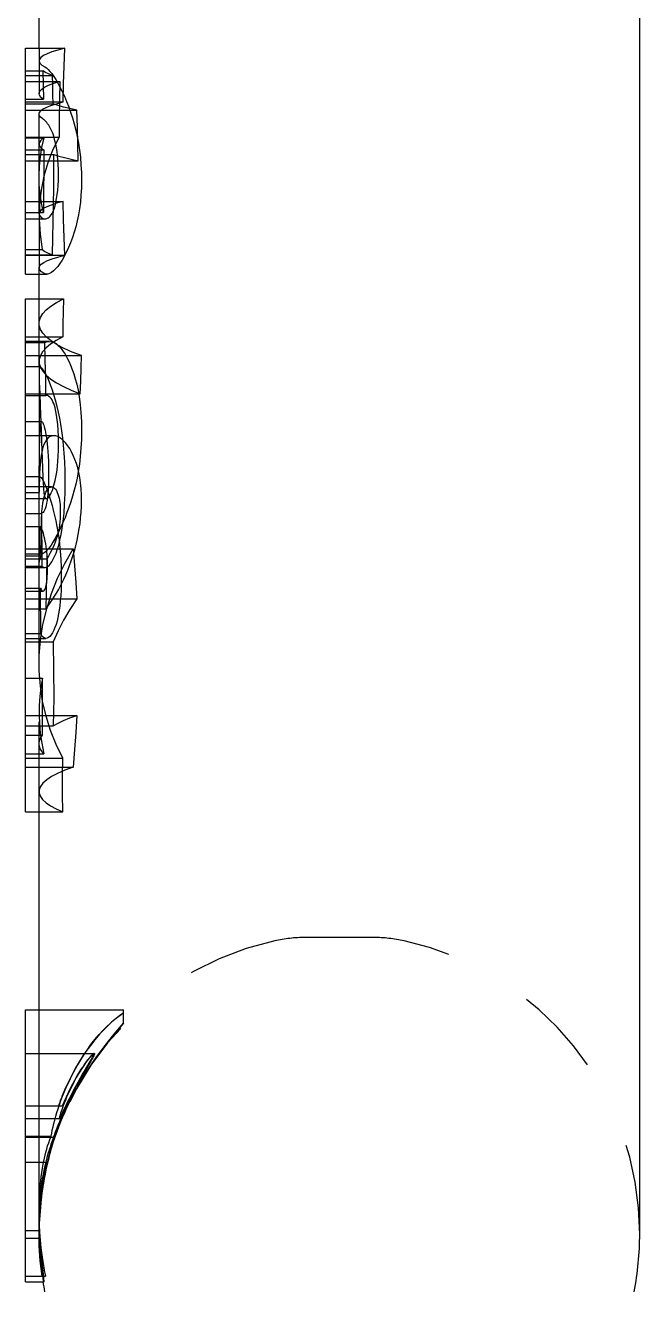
# Model space of a CAD drawing. Extents: x 0 to 288, y 0 to 192.
# Drawn here: x 108.151 to 108.834, y 114.011 to 115.421 of the extents above; entities that cross this region are included whole.
import ezdxf

# ---------------------------------------------------------------- set-up
doc = ezdxf.new("R2010")
doc.units = 0
doc.header["$MEASUREMENT"] = 0
doc.linetypes.add('HIDDEN', pattern=[0.2, 0.1, -0.1])
doc.layers.get('0').update_dxf_attribs({"linetype": 'CONTINUOUS'})
doc.layers.add('DEFAULT_2', color=8, linetype='HIDDEN')

msp = doc.modelspace()

# ---------------------------------------------------------------- linework, layer by layer
at = {"color": 7, "linetype": 'Continuous'}
for p, q in [((108.8342, 114.0755), (108.8342, 116.2355)), ((108.1658, 115.3952), (108.1658, 115.7702)), ((108.1506, 115.3952), (108.1945, 115.3952)), ((108.1506, 115.1437), (108.1506, 115.3952)), ((108.1506, 115.3355), (108.1926, 115.3355)), ((108.1658, 115.2246), (108.1658, 115.322)), ((108.1506, 115.2246), (108.1926, 115.2246)), ((108.1506, 115.1649), (108.1945, 115.1649)), ((108.1658, 115.0405), (108.1658, 115.1509)), ((108.1506, 115.1437), (108.1658, 115.1437)), ((108.1506, 114.5455), (108.1506, 115.1164)), ((108.1506, 115.1164), (108.1658, 115.1164)), ((108.1658, 115.069), (108.1506, 115.069)), ((108.1506, 115.0677), (108.1658, 115.0677)), ((108.1674, 115.0405), (108.1506, 115.0405)), ((108.1506, 114.8175), (108.1725, 114.8175)), ((108.1658, 114.7101), (108.1658, 114.8175)), ((108.1506, 114.605), (108.1923, 114.605)), ((108.1506, 114.5455), (108.1923, 114.5455)), ((108.1658, 114.0983), (108.1658, 114.5455)), ((108.1506, 114.3249), (108.1658, 114.3249)), ((108.1506, 114.0223), (108.1506, 114.3249)), ((108.1506, 114.1844), (108.1658, 114.1844)), ((108.1693, 114.0436), (108.1688, 114.0477)), ((108.1506, 114.0223), (108.1712, 114.0223))]:
    msp.add_line(p, q, dxfattribs=at)
for points in [[(108.1926, 115.3355), (108.1931, 115.3555), (108.1937, 115.3754), (108.1945, 115.3952)], [(108.1658, 115.322), (108.166, 115.323), (108.1673, 115.3252), (108.1698, 115.3273), (108.1737, 115.3294), (108.1788, 115.3315), (108.1851, 115.3335), (108.1926, 115.3355)], [(108.1945, 115.1649), (108.1937, 115.1847), (108.1931, 115.2046), (108.1926, 115.2246)], [(108.1658, 115.1509), (108.1663, 115.1527), (108.168, 115.1548), (108.171, 115.1569), (108.1751, 115.1589), (108.1804, 115.1609), (108.1869, 115.1629), (108.1945, 115.1649)], [(108.1698, 115.0385), (108.1687, 115.0397), (108.1678, 115.0403), (108.1674, 115.0405)], [(108.1859, 114.9967), (108.1841, 115.0034), (108.1824, 115.0094), (108.1807, 115.0147), (108.1791, 115.0194), (108.1774, 115.0237), (108.1758, 115.0275), (108.1742, 115.0309), (108.1727, 115.0339), (108.1712, 115.0364), (108.1698, 115.0385)], [(108.1949, 114.9128), (108.1948, 114.9244), (108.1944, 114.935), (108.1939, 114.9446), (108.1931, 114.9535), (108.1922, 114.9618), (108.1912, 114.9696), (108.1901, 114.9768), (108.1888, 114.9837), (108.1874, 114.9903), (108.1859, 114.9967)], [(108.1861, 114.837), (108.1877, 114.8421), (108.1891, 114.8478), (108.1904, 114.854), (108.1916, 114.861), (108.1927, 114.8689), (108.1936, 114.8778), (108.1943, 114.888), (108.1947, 114.8996), (108.1949, 114.9128)], [(108.1782, 114.8209), (108.1799, 114.8236), (108.1816, 114.8265), (108.1832, 114.8297), (108.1847, 114.8332), (108.1861, 114.837)], [(108.1725, 114.8175), (108.1736, 114.8176), (108.1748, 114.818), (108.176, 114.8187), (108.1771, 114.8197), (108.1782, 114.8209)], [(108.1923, 114.605), (108.1849, 114.6203), (108.1787, 114.636), (108.1736, 114.652), (108.1698, 114.6685), (108.1673, 114.6852), (108.166, 114.7022), (108.1658, 114.7101)], [(108.1923, 114.5455), (108.1921, 114.5653), (108.1921, 114.5852), (108.1923, 114.605)], [(108.1688, 114.0477), (108.1683, 114.0532), (108.1677, 114.0589), (108.1672, 114.0647), (108.1668, 114.0706), (108.1664, 114.0768), (108.1661, 114.0833), (108.1659, 114.0901), (108.1658, 114.0973), (108.1658, 114.0983)], [(108.1712, 114.0223), (108.1713, 114.0224), (108.1714, 114.023), (108.1714, 114.0239), (108.1713, 114.0252), (108.1712, 114.0268), (108.171, 114.0287), (108.1708, 114.0308), (108.1693, 114.0436)]]:
    msp.add_lwpolyline(points, dxfattribs=at)
for start, end in [(348.9303, 0), (189.1652, 191.0697)]:
    msp.add_arc((108.5, 114.0755), 0.3342, start, end, dxfattribs=at)
at = {"layer": 'DEFAULT_2', "color": 8, "linetype": 'HIDDEN'}
for p, q in [((108.1658, 115.3952), (108.1658, 115.3447)), ((108.1506, 115.37), (108.1702, 115.37)), ((108.1506, 115.365), (108.1807, 115.365)), ((108.1702, 115.37), (108.1706, 115.3384)), ((108.1506, 115.3584), (108.1888, 115.3584)), ((108.1506, 115.3384), (108.1706, 115.3384)), ((108.1506, 115.3333), (108.1815, 115.3333)), ((108.1506, 115.3264), (108.208, 115.3264)), ((108.1506, 115.2964), (108.1881, 115.2964)), ((108.1506, 115.2956), (108.1715, 115.2956)), ((108.1506, 115.2821), (108.171, 115.2821)), ((108.1506, 115.277), (108.1823, 115.277)), ((108.1822, 115.24), (108.1823, 115.277)), ((108.1506, 115.2701), (108.2094, 115.2701)), ((108.1816, 115.2028), (108.1822, 115.24)), ((108.1658, 115.2111), (108.1658, 115.2246)), ((108.1708, 115.2125), (108.1686, 115.2227)), ((108.1506, 115.2125), (108.1708, 115.2125)), ((108.1658, 115.2078), (108.1658, 115.1509)), ((108.1506, 115.2054), (108.1722, 115.2054)), ((108.1807, 115.1655), (108.1816, 115.2028)), ((108.1506, 115.1712), (108.1693, 115.1712)), ((108.1506, 115.1655), (108.1807, 115.1655)), ((108.1658, 115.1437), (108.1744, 115.1437)), ((108.1658, 115.1164), (108.1929, 115.1164)), ((108.1506, 115.0739), (108.1922, 115.0739)), ((108.1772, 115.069), (108.1658, 115.069)), ((108.1658, 115.0677), (108.1724, 115.0677)), ((108.1506, 115.0532), (108.2129, 115.0532)), ((108.1658, 115.0405), (108.1658, 114.9086)), ((108.1659, 115.0346), (108.1658, 115.0334)), ((108.1506, 115.0107), (108.2116, 115.0107)), ((108.1506, 115.0089), (108.1735, 115.0089)), ((108.1666, 115.011), (108.1672, 114.9972)), ((108.1672, 114.9972), (108.1682, 114.9695)), ((108.1688, 114.9796), (108.1506, 114.9796)), ((108.1822, 114.964), (108.1506, 114.964)), ((108.1672, 114.9181), (108.1506, 114.9181)), ((108.1659, 114.8982), (108.1661, 114.9236)), ((108.1798, 114.9072), (108.1506, 114.9072)), ((108.1506, 114.9008), (108.166, 114.9008)), ((108.1659, 114.8838), (108.1659, 114.8982)), ((108.1506, 114.8942), (108.1742, 114.8942)), ((108.1658, 114.8175), (108.1659, 114.8838)), ((108.1506, 114.8776), (108.1685, 114.8776)), ((108.1659, 114.8589), (108.1659, 114.8682)), ((108.1672, 114.8627), (108.1506, 114.8627)), ((108.1659, 114.8479), (108.1659, 114.8301)), ((108.168, 114.8302), (108.168, 114.8427)), ((108.1506, 114.8381), (108.2038, 114.8381)), ((108.1506, 114.8327), (108.1696, 114.8327)), ((108.1506, 114.8302), (108.168, 114.8302)), ((108.1506, 114.827), (108.1743, 114.827)), ((108.1506, 114.8188), (108.1691, 114.8188)), ((108.1506, 114.8182), (108.1659, 114.8182)), ((108.1659, 114.8182), (108.1658, 114.8192)), ((108.1506, 114.7943), (108.1676, 114.7943)), ((108.1506, 114.791), (108.1703, 114.791)), ((108.1506, 114.7823), (108.2077, 114.7823)), ((108.1506, 114.7714), (108.1734, 114.7714)), ((108.1506, 114.7439), (108.1679, 114.7439)), ((108.1506, 114.7384), (108.1734, 114.7384)), ((108.1506, 114.7346), (108.1816, 114.7346)), ((108.1658, 114.5455), (108.1658, 114.7101)), ((108.1506, 114.6941), (108.1695, 114.6941)), ((108.1506, 114.6528), (108.2078, 114.6528)), ((108.1506, 114.641), (108.1817, 114.641)), ((108.1506, 114.6306), (108.1695, 114.6306)), ((108.1506, 114.61), (108.1712, 114.61)), ((108.1506, 114.5952), (108.2038, 114.5952)), ((108.5381, 114.4055), (108.4619, 114.4055)), ((108.1658, 114.3249), (108.2598, 114.3249)), ((108.2598, 114.3101), (108.2598, 114.3249)), ((108.2514, 114.3002), (108.2598, 114.3101)), ((108.2598, 114.3103), (108.2522, 114.3014)), ((108.1506, 114.2765), (108.2272, 114.2765)), ((108.2164, 114.2569), (108.2228, 114.2677)), ((108.2237, 114.2685), (108.2174, 114.2579)), ((108.1506, 114.2182), (108.192, 114.2182)), ((108.1506, 114.204), (108.1884, 114.204)), ((108.1506, 114.1834), (108.1829, 114.1834)), ((108.1658, 114.1844), (108.1793, 114.1844)), ((108.1829, 114.1834), (108.1805, 114.1748)), ((108.1506, 114.1555), (108.1738, 114.1555)), ((108.1722, 114.1446), (108.1734, 114.1509)), ((108.1713, 114.1391), (108.1722, 114.1446)), ((108.1658, 114.0983), (108.1658, 114.0983)), ((108.1658, 114.0973), (108.1658, 114.0938)), ((108.1506, 114.0795), (108.1659, 114.0795)), ((108.1658, 114.0866), (108.1659, 114.0826)), ((108.1659, 114.0795), (108.1658, 114.0851)), ((108.1506, 114.0708), (108.166, 114.0708)), ((108.1506, 114.0286), (108.1729, 114.0286))]:
    msp.add_line(p, q, dxfattribs=at)
for points in [[(108.1945, 115.3952), (108.1868, 115.3933), (108.1802, 115.3913), (108.1749, 115.3892), (108.1708, 115.3871), (108.1679, 115.385), (108.1662, 115.3829), (108.1658, 115.3812)], [(108.1658, 115.3812), (108.1659, 115.3808), (108.1668, 115.3787), (108.1689, 115.3765), (108.1723, 115.3744)], [(108.1807, 115.365), (108.1765, 115.3666), (108.173, 115.3683), (108.1702, 115.37)], [(108.1723, 115.3744), (108.1741, 115.3733), (108.176, 115.3716), (108.178, 115.3695), (108.18, 115.367), (108.1822, 115.3639), (108.1844, 115.3604), (108.1867, 115.3565), (108.1891, 115.3521), (108.1915, 115.3472), (108.194, 115.3419), (108.1965, 115.336)], [(108.1815, 115.3333), (108.1813, 115.3439), (108.181, 115.3544), (108.1807, 115.365)], [(108.1658, 115.3447), (108.1659, 115.3452), (108.1667, 115.3474), (108.1688, 115.3497), (108.172, 115.3519), (108.1764, 115.3541), (108.1821, 115.3563), (108.1888, 115.3584)], [(108.1888, 115.3584), (108.1884, 115.3378), (108.1882, 115.3171), (108.1881, 115.2964)], [(108.1706, 115.3384), (108.1678, 115.3406), (108.1662, 115.3429), (108.1658, 115.3447)], [(108.208, 115.3264), (108.2002, 115.3281), (108.1932, 115.3298), (108.187, 115.3316), (108.1815, 115.3333)], [(108.1965, 115.336), (108.1988, 115.3302), (108.201, 115.3241), (108.2031, 115.3177), (108.205, 115.3111), (108.2068, 115.3041), (108.2084, 115.2969), (108.2097, 115.2896), (108.2109, 115.2819), (108.2118, 115.2739), (108.2125, 115.2655), (108.2129, 115.2568), (108.213, 115.248)], [(108.1699, 115.3166), (108.1673, 115.3187), (108.166, 115.3209), (108.1658, 115.322)], [(108.2094, 115.2701), (108.2091, 115.2888), (108.2087, 115.3076), (108.208, 115.3264)], [(108.1826, 115.296), (108.1818, 115.2985), (108.181, 115.3008), (108.1801, 115.3031), (108.1791, 115.3053), (108.1779, 115.3075), (108.1766, 115.3096), (108.1754, 115.3113), (108.1743, 115.3126), (108.1733, 115.3137), (108.1724, 115.3147), (108.1715, 115.3154), (108.1707, 115.3161), (108.1699, 115.3166)], [(108.1881, 115.2964), (108.1813, 115.2824), (108.1757, 115.2678), (108.1713, 115.2528), (108.1681, 115.2373), (108.1663, 115.2213), (108.1658, 115.2079)], [(108.1658, 115.253), (108.1662, 115.2639), (108.1673, 115.2743), (108.169, 115.2849), (108.1715, 115.2956)], [(108.1715, 115.2956), (108.169, 115.2938), (108.1673, 115.2921), (108.1662, 115.2905), (108.1658, 115.2887)], [(108.1875, 115.2544), (108.1874, 115.2604), (108.1872, 115.266), (108.1868, 115.2711), (108.1864, 115.2759), (108.1858, 115.2804), (108.1851, 115.2845), (108.1844, 115.2885), (108.1835, 115.2923), (108.1826, 115.296)], [(108.1658, 115.2887), (108.1661, 115.2871), (108.1671, 115.2854), (108.1687, 115.2837), (108.171, 115.2821)], [(108.171, 115.2821), (108.171, 115.2589), (108.1709, 115.2357), (108.1708, 115.2125)], [(108.1823, 115.277), (108.1879, 115.2753), (108.1943, 115.2735), (108.2015, 115.2718), (108.2094, 115.2701)], [(108.1686, 115.2227), (108.1671, 115.233), (108.1661, 115.2433), (108.1658, 115.253)], [(108.1826, 115.2163), (108.1837, 115.22), (108.1846, 115.2239), (108.1854, 115.228), (108.1861, 115.2324), (108.1867, 115.2372), (108.1871, 115.2424), (108.1874, 115.2481), (108.1875, 115.2544)], [(108.213, 115.248), (108.2129, 115.2398), (108.2125, 115.2318), (108.2118, 115.2241), (108.2109, 115.2167), (108.2097, 115.2097), (108.2084, 115.2031), (108.2068, 115.1966), (108.205, 115.1904), (108.2031, 115.1845), (108.201, 115.1788), (108.1987, 115.1735), (108.1964, 115.1686)], [(108.1926, 115.2246), (108.1854, 115.2227), (108.1793, 115.2207), (108.1743, 115.2188), (108.1704, 115.2168), (108.1677, 115.2147), (108.1662, 115.2127), (108.1658, 115.2111)], [(108.1658, 115.2111), (108.1659, 115.2106), (108.1667, 115.2086), (108.1687, 115.2066)], [(108.1658, 115.2079), (108.1659, 115.2049), (108.1669, 115.1882), (108.1693, 115.1712)], [(108.1687, 115.2066), (108.1695, 115.2061), (108.1704, 115.2057), (108.1713, 115.2054), (108.1722, 115.2054)], [(108.1722, 115.2054), (108.1723, 115.2054), (108.1734, 115.2055), (108.1746, 115.2058), (108.1758, 115.2064), (108.1771, 115.2073), (108.1783, 115.2084), (108.1794, 115.2098), (108.1804, 115.2113), (108.1813, 115.2128), (108.182, 115.2145), (108.1826, 115.2163)], [(108.1693, 115.1712), (108.1722, 115.1692), (108.176, 115.1673), (108.1807, 115.1655)], [(108.1964, 115.1686), (108.1939, 115.1636), (108.1914, 115.1593), (108.189, 115.1556), (108.1866, 115.1524), (108.1843, 115.1496), (108.182, 115.1474), (108.1797, 115.1456), (108.1776, 115.1444), (108.1756, 115.1438), (108.1744, 115.1437)], [(108.1718, 115.1444), (108.1686, 115.1464), (108.1666, 115.1485), (108.1659, 115.1506), (108.1658, 115.1509)], [(108.1744, 115.1437), (108.1736, 115.1438), (108.1718, 115.1444)], [(108.1658, 115.0891), (108.166, 115.0912), (108.1673, 115.0956), (108.1699, 115.0999), (108.1738, 115.1041), (108.1789, 115.1083), (108.1853, 115.1124), (108.1929, 115.1164)], [(108.1929, 115.1164), (108.1926, 115.1023), (108.1924, 115.0881), (108.1922, 115.0739)], [(108.2129, 115.0532), (108.2027, 115.0571), (108.1936, 115.0611), (108.1858, 115.0652), (108.1793, 115.0695), (108.174, 115.0737), (108.17, 115.0781), (108.1674, 115.0824), (108.166, 115.0868), (108.1658, 115.0891)], [(108.1922, 115.0739), (108.1848, 115.07), (108.1786, 115.0659), (108.1736, 115.0617), (108.1698, 115.0575), (108.1673, 115.0532), (108.166, 115.0488), (108.1658, 115.0466)], [(108.1724, 115.0677), (108.1749, 115.0687), (108.1772, 115.069)], [(108.1735, 115.0089), (108.1732, 115.0285), (108.1728, 115.0481), (108.1724, 115.0677)], [(108.1772, 115.069), (108.18, 115.0686), (108.1825, 115.0678), (108.1848, 115.0665), (108.1869, 115.0649), (108.1888, 115.0631), (108.1906, 115.0609)], [(108.1906, 115.0609), (108.1927, 115.0579), (108.1948, 115.0546), (108.1969, 115.0509), (108.1989, 115.0469), (108.2009, 115.0425), (108.2027, 115.0378), (108.2045, 115.0328), (108.2061, 115.0274)], [(108.2116, 115.0107), (108.2122, 115.0249), (108.2126, 115.0391), (108.2129, 115.0532)], [(108.1658, 115.0466), (108.166, 115.0445), (108.1673, 115.0401), (108.1699, 115.0357), (108.1737, 115.0314), (108.1789, 115.0271), (108.1852, 115.0228), (108.1929, 115.0187), (108.2017, 115.0146), (108.2116, 115.0107)], [(108.1666, 115.04), (108.1663, 115.0392), (108.1661, 115.038), (108.1659, 115.0364), (108.1659, 115.0346)], [(108.1674, 115.0405), (108.1671, 115.0404), (108.1666, 115.04)], [(108.1659, 115.0326), (108.1659, 115.0301), (108.166, 115.0271), (108.1661, 115.0235), (108.1666, 115.011)], [(108.2061, 115.0274), (108.2077, 115.0213), (108.2092, 115.0146), (108.2104, 115.0072), (108.2115, 114.9989), (108.2123, 114.9898), (108.2129, 114.9797), (108.213, 114.9685)], [(108.1838, 114.9949), (108.183, 114.9975), (108.1822, 114.9998), (108.1813, 115.0019), (108.1803, 115.0038), (108.1792, 115.0055), (108.1779, 115.0069), (108.1765, 115.008), (108.1751, 115.0087), (108.1735, 115.0089)], [(108.1875, 114.9551), (108.1874, 114.9631), (108.1871, 114.9702), (108.1867, 114.9764), (108.1861, 114.9818), (108.1854, 114.9867), (108.1846, 114.991), (108.1838, 114.9949)], [(108.1666, 114.9613), (108.1667, 114.9639), (108.1668, 114.9663), (108.1669, 114.9686), (108.167, 114.9708), (108.1672, 114.9728), (108.1673, 114.9746), (108.1676, 114.9762), (108.1678, 114.9777)], [(108.1678, 114.9777), (108.168, 114.9784), (108.1681, 114.9789), (108.1683, 114.9793), (108.1685, 114.9795), (108.1688, 114.9796)], [(108.1682, 114.9695), (108.1686, 114.9574), (108.17, 114.9178)], [(108.1688, 114.9796), (108.169, 114.9796), (108.1693, 114.9794), (108.1695, 114.9791)], [(108.1695, 114.9791), (108.17, 114.9783), (108.1705, 114.9772), (108.171, 114.9759), (108.1715, 114.9744), (108.172, 114.9725), (108.1725, 114.9703), (108.173, 114.9679), (108.1735, 114.965), (108.1741, 114.9617)], [(108.213, 114.9685), (108.2129, 114.9597), (108.2125, 114.9503), (108.2117, 114.941), (108.2107, 114.9322), (108.2095, 114.9242), (108.2081, 114.9169), (108.2066, 114.91), (108.205, 114.9033), (108.2032, 114.8968), (108.2012, 114.8904), (108.1991, 114.8843), (108.1969, 114.8784)], [(108.1661, 114.9236), (108.1662, 114.9379), (108.1664, 114.9505), (108.1666, 114.9613)], [(108.1741, 114.9594), (108.1725, 114.957), (108.1711, 114.9542), (108.1701, 114.9511), (108.1692, 114.9476), (108.1684, 114.9439), (108.1678, 114.9399)], [(108.1822, 114.964), (108.1803, 114.9638), (108.1781, 114.963), (108.176, 114.9615), (108.1741, 114.9594)], [(108.1741, 114.9617), (108.1745, 114.9584), (108.175, 114.9548), (108.1754, 114.9508), (108.1757, 114.9464), (108.176, 114.9413), (108.1762, 114.9356), (108.1764, 114.9291), (108.1764, 114.9219)], [(108.1977, 114.9529), (108.1955, 114.9557), (108.1933, 114.9581), (108.191, 114.9602), (108.1888, 114.9618), (108.1867, 114.963), (108.1846, 114.9637), (108.1825, 114.964), (108.1822, 114.964)], [(108.1837, 114.9142), (108.1845, 114.9177), (108.1851, 114.9216), (108.1858, 114.9258), (108.1863, 114.9304), (108.1868, 114.9356), (108.1872, 114.9414), (108.1874, 114.9479), (108.1875, 114.9551)], [(108.213, 114.8914), (108.2129, 114.8983), (108.2126, 114.905), (108.2119, 114.9114), (108.2111, 114.9174), (108.2101, 114.923), (108.2088, 114.9282), (108.2074, 114.9331), (108.2057, 114.9377), (108.2039, 114.9421), (108.2019, 114.9461), (108.1999, 114.9497), (108.1977, 114.9529)], [(108.1678, 114.9399), (108.1674, 114.9363), (108.1671, 114.9323), (108.1668, 114.9277), (108.1665, 114.9224), (108.1663, 114.9162), (108.1661, 114.909), (108.166, 114.9008)], [(108.1658, 114.9091), (108.1659, 114.9114), (108.166, 114.9137), (108.1661, 114.9155), (108.1663, 114.9168), (108.1666, 114.9177), (108.167, 114.9181), (108.1672, 114.9181)], [(108.1672, 114.9181), (108.1676, 114.918), (108.1682, 114.9174), (108.169, 114.9163), (108.1699, 114.9148)], [(108.1699, 114.9148), (108.1711, 114.9125), (108.1723, 114.9098), (108.1736, 114.9068), (108.1749, 114.9034), (108.1763, 114.8997), (108.1776, 114.8956), (108.179, 114.8913), (108.1803, 114.8865), (108.1817, 114.8812), (108.1832, 114.8753)], [(108.17, 114.9178), (108.1702, 114.9149), (108.1703, 114.9124), (108.1704, 114.91), (108.1706, 114.9078), (108.1707, 114.9057), (108.1709, 114.9036), (108.1711, 114.9017), (108.1713, 114.8999)], [(108.1764, 114.9219), (108.1764, 114.915), (108.1762, 114.909), (108.1759, 114.9038), (108.1756, 114.8993), (108.1752, 114.8954), (108.1747, 114.892), (108.1742, 114.8889)], [(108.1758, 114.8949), (108.1768, 114.8959), (108.1777, 114.8971), (108.1786, 114.8986), (108.1794, 114.9003), (108.1802, 114.9021), (108.181, 114.9041), (108.1817, 114.9063), (108.1824, 114.9088), (108.1831, 114.9115), (108.1837, 114.9142)], [(108.166, 114.9008), (108.1659, 114.9051), (108.1658, 114.9086)], [(108.1686, 114.8693), (108.1687, 114.8728), (108.1689, 114.8762), (108.1691, 114.8796), (108.1694, 114.8827), (108.1697, 114.8857), (108.1701, 114.8884), (108.1705, 114.8911), (108.1711, 114.8938), (108.1717, 114.8963), (108.1725, 114.8987), (108.1734, 114.901), (108.1745, 114.9031), (108.1759, 114.9049)], [(108.1713, 114.8999), (108.1717, 114.8982), (108.172, 114.8968), (108.1724, 114.8958), (108.1728, 114.8951), (108.1732, 114.8946), (108.1736, 114.8943), (108.1742, 114.8942)], [(108.1759, 114.9049), (108.1772, 114.9062), (108.1785, 114.9069), (108.1797, 114.9072), (108.1798, 114.9072)], [(108.1798, 114.9072), (108.1808, 114.907), (108.182, 114.9065), (108.183, 114.9057), (108.1841, 114.9045), (108.1851, 114.9029)], [(108.1851, 114.9029), (108.1861, 114.9009), (108.1869, 114.8988), (108.1876, 114.8966), (108.1881, 114.8944), (108.1886, 114.8921), (108.1889, 114.8897), (108.1892, 114.8873), (108.1894, 114.8846), (108.1895, 114.8819), (108.1895, 114.8792)], [(108.1742, 114.8889), (108.1738, 114.8867), (108.1732, 114.8847), (108.1726, 114.8828), (108.1719, 114.8812), (108.1711, 114.8798), (108.1703, 114.8787), (108.1694, 114.878), (108.1685, 114.8776)], [(108.1742, 114.8942), (108.1747, 114.8942), (108.1752, 114.8945), (108.1758, 114.8949)], [(108.2066, 114.8416), (108.2081, 114.8477), (108.2094, 114.8539), (108.2105, 114.8602), (108.2114, 114.8664), (108.2121, 114.8726), (108.2126, 114.8788), (108.2129, 114.8851), (108.213, 114.8914)], [(108.168, 114.8427), (108.1681, 114.8505), (108.1682, 114.8543), (108.1682, 114.858), (108.1683, 114.8618), (108.1684, 114.8656), (108.1686, 114.8693)], [(108.1685, 114.8776), (108.1687, 114.858), (108.1688, 114.8384), (108.1691, 114.8188)], [(108.1969, 114.8784), (108.1947, 114.8727), (108.1924, 114.8673), (108.1901, 114.8622), (108.1878, 114.8575), (108.1856, 114.8532), (108.1834, 114.8493), (108.1813, 114.8456), (108.1792, 114.8423), (108.1771, 114.8394), (108.175, 114.8369), (108.1731, 114.8349)], [(108.1895, 114.8792), (108.1895, 114.8756), (108.1893, 114.8719), (108.189, 114.8682), (108.1886, 114.8646), (108.1881, 114.8613), (108.1874, 114.858), (108.1867, 114.8549), (108.1859, 114.8518), (108.1849, 114.8487), (108.1838, 114.8455), (108.1825, 114.8424), (108.1812, 114.8393), (108.1796, 114.8362), (108.178, 114.833), (108.1762, 114.8299), (108.1743, 114.827)], [(108.1832, 114.8753), (108.1845, 114.8692), (108.1857, 114.863), (108.1868, 114.8569), (108.1877, 114.8508), (108.1885, 114.8446), (108.1891, 114.8383), (108.1897, 114.8319), (108.1901, 114.8254), (108.1904, 114.8187), (108.1906, 114.8121), (108.1906, 114.8056)], [(108.1664, 114.8609), (108.1663, 114.8599), (108.1662, 114.8588), (108.1661, 114.8574), (108.166, 114.8558), (108.166, 114.8541), (108.1659, 114.8522), (108.1659, 114.8479)], [(108.1661, 114.8503), (108.166, 114.8544), (108.1659, 114.8589)], [(108.1672, 114.8627), (108.1669, 114.8625), (108.1666, 114.8619), (108.1664, 114.8609)], [(108.1687, 114.8607), (108.1682, 114.8618), (108.1677, 114.8624), (108.1672, 114.8627)], [(108.1732, 114.8437), (108.1727, 114.8464), (108.1722, 114.8489), (108.1717, 114.8513), (108.1711, 114.8535), (108.1706, 114.8555), (108.17, 114.8574), (108.1693, 114.8592), (108.1687, 114.8607)], [(108.1668, 114.8383), (108.1666, 114.8406), (108.1664, 114.8433), (108.1662, 114.8466), (108.1661, 114.8503)], [(108.1752, 114.8177), (108.1752, 114.8213), (108.1751, 114.8249), (108.1749, 114.8282), (108.1747, 114.8315), (108.1744, 114.8346), (108.174, 114.8377), (108.1736, 114.8407), (108.1732, 114.8437)], [(108.1913, 114.7999), (108.1935, 114.8045), (108.1956, 114.8093), (108.1978, 114.8144), (108.1998, 114.8196), (108.2017, 114.8249), (108.2035, 114.8303), (108.2051, 114.8359), (108.2066, 114.8416)], [(108.1658, 114.7101), (108.166, 114.7194), (108.1674, 114.7366), (108.1702, 114.7539), (108.1743, 114.7712), (108.1797, 114.7883), (108.1864, 114.8053), (108.1945, 114.8219), (108.2038, 114.8381)], [(108.1658, 114.8192), (108.166, 114.8222), (108.1667, 114.8262), (108.168, 114.8302)], [(108.1696, 114.8327), (108.1694, 114.8327), (108.1687, 114.833), (108.1681, 114.8338), (108.1676, 114.8349), (108.1672, 114.8364), (108.1668, 114.8383)], [(108.1731, 114.8349), (108.1716, 114.8335), (108.1704, 114.8328), (108.1696, 114.8327)], [(108.1743, 114.827), (108.1741, 114.8085), (108.1738, 114.7899), (108.1734, 114.7714)], [(108.2038, 114.8381), (108.2053, 114.8193), (108.2066, 114.8007), (108.2077, 114.7823)], [(108.1691, 114.8188), (108.17, 114.8181), (108.1711, 114.8177), (108.1723, 114.8175), (108.1725, 114.8175)], [(108.1703, 114.791), (108.1704, 114.791), (108.1711, 114.7913), (108.1717, 114.7918), (108.1722, 114.7927), (108.1728, 114.7939), (108.1733, 114.7955), (108.1738, 114.7973), (108.1741, 114.7993), (108.1745, 114.8017), (108.1747, 114.8043), (108.175, 114.8073), (108.1751, 114.8106), (108.1752, 114.8141), (108.1752, 114.8177)], [(108.1734, 114.7714), (108.1758, 114.7746), (108.1783, 114.7781), (108.1808, 114.7817), (108.1831, 114.7853), (108.1854, 114.7889), (108.1875, 114.7926), (108.1895, 114.7962), (108.1913, 114.7999)], [(108.1906, 114.8056), (108.1906, 114.7991), (108.1904, 114.7924), (108.19, 114.7859), (108.1895, 114.78), (108.189, 114.7747), (108.1883, 114.77), (108.1876, 114.7656), (108.1867, 114.7616), (108.1858, 114.7576), (108.1847, 114.7539), (108.1835, 114.7506), (108.1822, 114.7477)], [(108.1676, 114.7943), (108.168, 114.7931), (108.1686, 114.7922), (108.1692, 114.7915), (108.1698, 114.7911), (108.1703, 114.791)], [(108.1679, 114.7439), (108.1677, 114.7606), (108.1676, 114.7774), (108.1676, 114.7943)], [(108.2077, 114.7823), (108.2001, 114.7707), (108.1932, 114.7589), (108.187, 114.7468), (108.1816, 114.7346)], [(108.1734, 114.7384), (108.1718, 114.7388), (108.1704, 114.7397), (108.1691, 114.7414), (108.1679, 114.7439)], [(108.1822, 114.7477), (108.1808, 114.7448), (108.1793, 114.7425), (108.1778, 114.7407), (108.1763, 114.7394), (108.1748, 114.7386), (108.1734, 114.7384)], [(108.1816, 114.7346), (108.182, 114.7034), (108.1821, 114.6722), (108.1817, 114.641)], [(108.1695, 114.6941), (108.1678, 114.684), (108.1667, 114.6739), (108.166, 114.6637), (108.1658, 114.6559)], [(108.1695, 114.6306), (108.1696, 114.6518), (108.1696, 114.6729), (108.1695, 114.6941)], [(108.1658, 114.6559), (108.1659, 114.6535), (108.1663, 114.6432), (108.1672, 114.6327), (108.1688, 114.6217), (108.1712, 114.61)], [(108.1817, 114.641), (108.1871, 114.644), (108.1932, 114.647), (108.2002, 114.6499), (108.2078, 114.6528)], [(108.2078, 114.6528), (108.2067, 114.6338), (108.2054, 114.6146), (108.2038, 114.5952)], [(108.1658, 114.6212), (108.166, 114.6231), (108.1667, 114.6256), (108.1678, 114.6281), (108.1695, 114.6306)], [(108.1712, 114.61), (108.1688, 114.6128), (108.1672, 114.6155), (108.1663, 114.6181), (108.1659, 114.6206), (108.1658, 114.6212)], [(108.2038, 114.5952), (108.1945, 114.5917), (108.1864, 114.5882), (108.1797, 114.5846), (108.1743, 114.5809), (108.1702, 114.5772), (108.1674, 114.5736), (108.166, 114.5699), (108.1658, 114.5679)], [(108.1658, 114.5679), (108.166, 114.5662), (108.1673, 114.5626), (108.1698, 114.559), (108.1736, 114.5555), (108.1787, 114.5521), (108.1849, 114.5487), (108.1923, 114.5455)], [(108.2598, 114.3213), (108.2569, 114.3195), (108.2537, 114.3172), (108.2502, 114.3144), (108.2464, 114.3112), (108.2423, 114.3074), (108.2379, 114.3029), (108.2332, 114.2978)], [(108.2373, 114.3025), (108.2412, 114.3065), (108.2449, 114.31), (108.2484, 114.3131), (108.2516, 114.3157), (108.2546, 114.318), (108.2573, 114.3199), (108.2598, 114.3215)], [(108.2332, 114.2978), (108.228, 114.2918), (108.2229, 114.2853), (108.218, 114.2785), (108.2132, 114.2714), (108.2085, 114.2638), (108.204, 114.2558), (108.1996, 114.2472), (108.1954, 114.2381), (108.1913, 114.2284)], [(108.1988, 114.2447), (108.2028, 114.2528), (108.2068, 114.2603), (108.2108, 114.2673), (108.2149, 114.274), (108.2192, 114.2803), (108.2236, 114.2863), (108.228, 114.292), (108.2326, 114.2974), (108.2373, 114.3025)], [(108.2045, 114.2319), (108.2097, 114.2413), (108.215, 114.2502), (108.2201, 114.2584), (108.2252, 114.266), (108.2301, 114.273), (108.2348, 114.2794), (108.2393, 114.2853), (108.2435, 114.2907), (108.2476, 114.2956), (108.2514, 114.3002)], [(108.2522, 114.3014), (108.2479, 114.2963), (108.2435, 114.2909), (108.239, 114.2852), (108.2344, 114.2791), (108.2297, 114.2726), (108.2248, 114.2657), (108.22, 114.2583), (108.215, 114.2505), (108.2101, 114.2422)], [(108.216, 114.2637), (108.2176, 114.2658), (108.2191, 114.2679), (108.2205, 114.2698), (108.2218, 114.2714), (108.2229, 114.2727), (108.2239, 114.2738), (108.2248, 114.2747), (108.2256, 114.2755), (108.2263, 114.276)], [(108.2269, 114.2765), (108.2266, 114.2763), (108.226, 114.276), (108.2254, 114.2755), (108.2246, 114.2747), (108.2237, 114.2737), (108.2226, 114.2725), (108.2214, 114.271), (108.22, 114.2692), (108.2184, 114.267)], [(108.2228, 114.2677), (108.2238, 114.2693), (108.2247, 114.2709), (108.2254, 114.2722), (108.226, 114.2733), (108.2265, 114.2742), (108.2269, 114.275), (108.2271, 114.2756), (108.2272, 114.2761), (108.2271, 114.2764), (108.2269, 114.2765)], [(108.2272, 114.2765), (108.2274, 114.2764), (108.2275, 114.2761), (108.2274, 114.2755), (108.2271, 114.2748), (108.2267, 114.2739), (108.2262, 114.2729), (108.2255, 114.2717), (108.2247, 114.2702), (108.2237, 114.2685)], [(108.2263, 114.276), (108.2268, 114.2764), (108.2272, 114.2765)], [(108.2152, 114.2625), (108.2134, 114.2598), (108.2116, 114.2568), (108.2095, 114.2534), (108.2073, 114.2496), (108.205, 114.2453), (108.2025, 114.2404)], [(108.2184, 114.267), (108.2168, 114.2649), (108.2144, 114.2612)], [(108.192, 114.2182), (108.1941, 114.2232), (108.1963, 114.2282), (108.1987, 114.2332), (108.201, 114.238), (108.2034, 114.2425), (108.2057, 114.2468), (108.208, 114.2508), (108.2102, 114.2546), (108.2124, 114.2581), (108.2144, 114.2612)], [(108.2174, 114.2579), (108.2151, 114.2541), (108.2127, 114.2499), (108.21, 114.2452), (108.2072, 114.2401), (108.2041, 114.2343)], [(108.2063, 114.2392), (108.2092, 114.2445), (108.2119, 114.2492), (108.2143, 114.2533), (108.2164, 114.2569)], [(108.1793, 114.1844), (108.1799, 114.1878), (108.1806, 114.1912), (108.1814, 114.1947), (108.1823, 114.1985), (108.1833, 114.2024), (108.1844, 114.2065), (108.1857, 114.2106), (108.187, 114.2149), (108.1885, 114.2194), (108.1902, 114.224), (108.1921, 114.229), (108.1942, 114.2343), (108.1965, 114.2396), (108.1988, 114.2447)], [(108.2101, 114.2422), (108.2071, 114.2369), (108.2042, 114.2313), (108.2013, 114.2258), (108.1987, 114.2206), (108.1964, 114.2158), (108.1944, 114.2113), (108.1926, 114.2072), (108.1909, 114.2035), (108.1895, 114.1999), (108.1881, 114.1965), (108.1868, 114.1934), (108.1829, 114.1834)], [(108.2041, 114.2343), (108.2011, 114.2285), (108.1983, 114.2227), (108.1956, 114.217), (108.193, 114.2114), (108.1906, 114.2058), (108.1884, 114.2005)], [(108.2025, 114.2404), (108.2002, 114.2357), (108.1982, 114.2315), (108.1965, 114.2277), (108.1951, 114.2243), (108.1938, 114.2213), (108.1928, 114.2186), (108.1918, 114.2161), (108.191, 114.2137)], [(108.1915, 114.2095), (108.195, 114.2167), (108.1964, 114.2197), (108.1979, 114.2229), (108.1996, 114.2263), (108.2016, 114.2301), (108.2038, 114.2344), (108.2063, 114.2392)], [(108.1816, 114.1775), (108.1836, 114.1836), (108.1858, 114.1897), (108.1882, 114.1961), (108.1908, 114.2026), (108.1938, 114.2096), (108.1971, 114.2169), (108.2007, 114.2243), (108.2045, 114.2319)], [(108.1913, 114.2284), (108.1907, 114.2269), (108.1901, 114.2255), (108.1895, 114.224), (108.189, 114.2226), (108.1884, 114.2211), (108.1879, 114.2197), (108.1873, 114.2182)], [(108.191, 114.2137), (108.1903, 114.2117), (108.1897, 114.21), (108.1892, 114.2084), (108.1889, 114.2072), (108.1886, 114.2061), (108.1884, 114.2052), (108.1883, 114.2045), (108.1883, 114.2041), (108.1884, 114.204)], [(108.1884, 114.204), (108.1886, 114.204), (108.1888, 114.2042), (108.189, 114.2046), (108.1893, 114.2051), (108.1896, 114.2057), (108.19, 114.2064), (108.1904, 114.2073), (108.1909, 114.2083), (108.1915, 114.2095)], [(108.1884, 114.2005), (108.1872, 114.1975), (108.186, 114.1945), (108.1849, 114.1916), (108.1839, 114.1889), (108.1829, 114.1863), (108.182, 114.1836), (108.181, 114.1809), (108.18, 114.178), (108.179, 114.1751), (108.1781, 114.1722), (108.1771, 114.169), (108.1761, 114.1657), (108.175, 114.162)], [(108.1688, 114.1243), (108.1696, 114.1289), (108.1704, 114.1336), (108.1713, 114.1385), (108.1723, 114.1434), (108.1735, 114.1485), (108.1748, 114.1538), (108.1762, 114.1596), (108.178, 114.1659), (108.1799, 114.1722), (108.1816, 114.1775)], [(108.1705, 114.1534), (108.1711, 114.1567), (108.1718, 114.1599), (108.1726, 114.1632), (108.1734, 114.1666), (108.1743, 114.17), (108.1754, 114.1735), (108.1766, 114.1771), (108.1778, 114.1807), (108.1793, 114.1844)], [(108.1805, 114.1748), (108.1793, 114.1706), (108.1782, 114.1664), (108.1772, 114.1625), (108.1762, 114.1586), (108.1753, 114.1549), (108.1745, 114.1514)], [(108.1662, 114.1131), (108.1664, 114.1186), (108.1668, 114.1239), (108.1672, 114.1291), (108.1677, 114.1342), (108.1683, 114.1392), (108.169, 114.1441), (108.1697, 114.1488), (108.1705, 114.1534)], [(108.175, 114.162), (108.1737, 114.1569), (108.1725, 114.1522), (108.1715, 114.1479), (108.1707, 114.1439), (108.17, 114.1403), (108.1694, 114.137), (108.1689, 114.1341), (108.1684, 114.1313), (108.1681, 114.1287), (108.1677, 114.1262), (108.1674, 114.1237), (108.1672, 114.1211), (108.1669, 114.1184), (108.1667, 114.1156)], [(108.1745, 114.1514), (108.1735, 114.1468), (108.1725, 114.1421), (108.1715, 114.1372), (108.1706, 114.1322), (108.1698, 114.1271), (108.1691, 114.122), (108.1684, 114.1167), (108.1677, 114.1113)], [(108.1738, 114.1555), (108.1737, 114.1553), (108.1734, 114.1547), (108.1731, 114.1538), (108.1727, 114.1525), (108.1723, 114.151), (108.1719, 114.1492), (108.1714, 114.147), (108.1709, 114.1444)], [(108.1734, 114.1509), (108.1736, 114.1524), (108.1738, 114.1537), (108.1739, 114.1546), (108.1739, 114.1553), (108.1738, 114.1555)], [(108.1709, 114.1444), (108.1703, 114.1418), (108.1698, 114.1389), (108.1693, 114.1357), (108.1688, 114.1323), (108.1683, 114.1285), (108.1678, 114.1243), (108.1673, 114.1196), (108.1669, 114.1143)], [(108.1678, 114.1147), (108.1684, 114.12), (108.169, 114.1247), (108.1696, 114.1289), (108.1702, 114.1327), (108.1708, 114.136), (108.1713, 114.1391)], [(108.167, 114.1092), (108.1675, 114.1142), (108.1681, 114.1192), (108.1688, 114.1243)], [(108.1667, 114.1156), (108.1662, 114.1087), (108.1659, 114.1014), (108.1658, 114.0947)], [(108.1669, 114.1143), (108.1665, 114.109), (108.1662, 114.1041), (108.1661, 114.0997), (108.1659, 114.0957), (108.1659, 114.092), (108.1659, 114.0886), (108.1658, 114.0791)], [(108.1658, 114.0983), (108.1659, 114.1049), (108.1662, 114.1131)], [(108.1677, 114.1113), (108.167, 114.103), (108.1664, 114.0953), (108.1661, 114.0882), (108.1659, 114.0815), (108.1658, 114.0757)], [(108.1659, 114.0816), (108.1659, 114.0839), (108.1659, 114.0864), (108.166, 114.0893), (108.1661, 114.0924), (108.1663, 114.0959), (108.1665, 114.0998), (108.1668, 114.1042), (108.1673, 114.1092), (108.1678, 114.1147)], [(108.1661, 114.0973), (108.1665, 114.1033), (108.167, 114.1092)], [(108.1658, 114.0851), (108.1659, 114.0913), (108.1661, 114.0973)], [(108.1658, 114.0938), (108.166, 114.0858), (108.1664, 114.0775)], [(108.166, 114.0708), (108.166, 114.071), (108.166, 114.0716), (108.166, 114.0725), (108.1659, 114.0737), (108.1659, 114.0752), (108.1659, 114.077), (108.1658, 114.0791)], [(108.1659, 114.0798), (108.1659, 114.0775), (108.166, 114.0726)], [(108.1658, 114.0758), (108.1658, 114.0752), (108.1659, 114.0692), (108.1661, 114.0634), (108.1664, 114.0578), (108.1667, 114.0524), (108.1671, 114.0471)], [(108.1692, 114.0286), (108.1672, 114.0455), (108.1661, 114.0625), (108.1658, 114.0757)], [(108.166, 114.0726), (108.1661, 114.0716), (108.1661, 114.071), (108.166, 114.0708)], [(108.1664, 114.0775), (108.167, 114.0687), (108.1678, 114.0603), (108.1688, 114.0525), (108.1699, 114.0451), (108.1711, 114.0382)], [(108.1671, 114.0471), (108.1676, 114.0423), (108.1681, 114.0382), (108.1686, 114.0347), (108.169, 114.0317), (108.1695, 114.0291), (108.1699, 114.027), (108.1702, 114.0253), (108.1705, 114.0239), (108.1708, 114.023), (108.171, 114.0225), (108.1712, 114.0223)], [(108.1711, 114.0382), (108.1716, 114.035), (108.1722, 114.0318), (108.1729, 114.0286)]]:
    msp.add_lwpolyline(points, dxfattribs=at)
for centre, radius, start, end in [((108.4619, 114.2485), 0.157, 90, 102.4284), ((108.5381, 114.2485), 0.157, 77.5716, 90), ((108.5, 114.0755), 0.3342, 102.4284, 189.1652), ((108.5, 114.0755), 0.3342, 0, 77.5716)]:
    msp.add_arc(centre, radius, start, end, dxfattribs=at)

doc.saveas('drawing.dxf')
